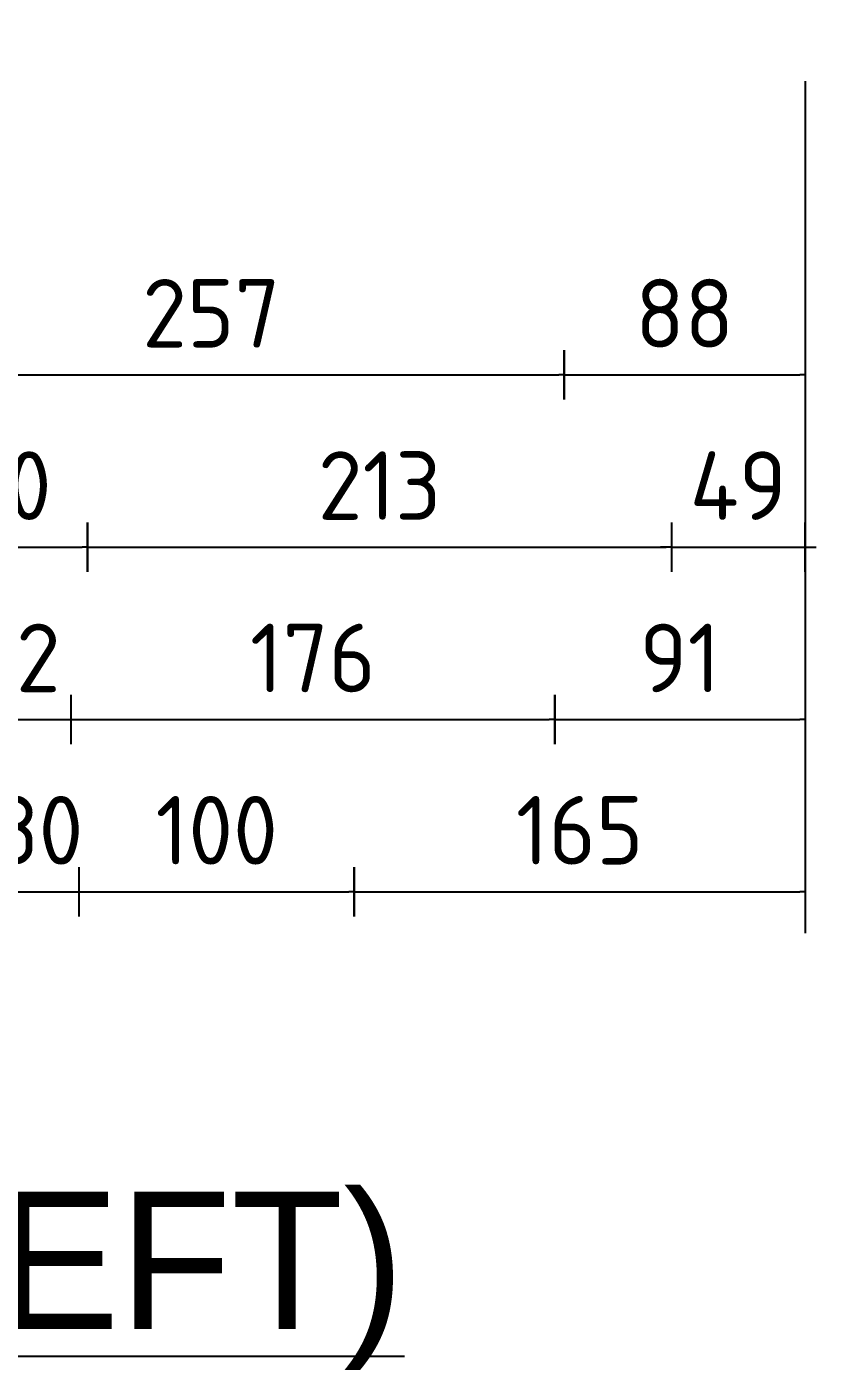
# Model space of a CAD drawing. Header units: millimetres. Extents: x 0 to 420, y 0 to 297.
# Drawn here: x 121.12 to 149.91, y 154.98 to 203.97 of the extents above; entities that cross this region are included whole.
import ezdxf
from ezdxf.enums import TextEntityAlignment as Align

# ---------------------------------------------------------------- set-up
doc = ezdxf.new("R2010")
doc.units = ezdxf.units.MM
doc.header["$LTSCALE"] = 10
doc.layers.add('L50', color=7, linetype='Continuous')
doc.layers.add('T25', color=1, linetype='Continuous')
doc.styles.add('ISO', font='iso3098b')
doc.dimstyles.new('signsdim', dxfattribs={"dimtxt": 2.5, "dimasz": 0.2, "dimexe": 1.5, "dimexo": 2, "dimgap": 1, "dimtad": 1, "dimlfac": 10, "dimrnd": 1, "dimtxsty": 'ISO', "dimblk": 'SGNDIM', "dimcen": 2.5, "dimse2": 1, "dimadec": 0, "dimazin": 0, "dimtfac": 1, "dimtix": 1, "dimtmove": 0, "dimatfit": 3, "dimfxl": 1, "dimarcsym": 0})

# ---------------------------------------------------------------- blocks, each defined once
blk = doc.blocks.new('SGNDIM')
for p, q in [((0, 4.5), (0, -4.5)), ((0, 0), (-1, 0))]:
    blk.add_line(p, q)
blk = doc.blocks.new('*D7')
at = {"layer": 'Defpoints', "color": 0, "transparency": 16777216}
for p in [(133.059, 185.594), (149.508, 185.594), (149.508, 172.419)]:
    blk.add_point(p, dxfattribs=at)
at = {"layer": 'T25', "color": 0, "lineweight": -2, "transparency": 16777216}
for p, q in [((149.508, 183.594), (149.508, 170.919)), ((133.259, 172.419), (149.308, 172.419))]:
    blk.add_line(p, q, dxfattribs=at)
at = {"layer": 'T25', "color": 0, "lineweight": -2, "transparency": 16777216, "xscale": 0.2, "yscale": 0.2, "zscale": 0.2, "rotation": 180}
blk.add_blockref('SGNDIM', (133.059, 172.419), dxfattribs=at)
at = {"layer": 'T25', "color": 0, "lineweight": -2, "transparency": 16777216, "xscale": 0.2, "yscale": 0.2, "zscale": 0.2}
blk.add_blockref('SGNDIM', (149.508, 172.419), dxfattribs=at)
at = {"layer": 'T25', "color": 0, "transparency": 16777216, "insert": (141.283, 174.669), "char_height": 2.5, "attachment_point": 5, "style": 'ISO'}
blk.add_mtext('165', dxfattribs=at)
blk = doc.blocks.new('*D8')
at = {"layer": 'Defpoints', "color": 0, "transparency": 16777216}
for p in [(123.027, 203.382), (133.059, 203.382), (133.059, 172.419)]:
    blk.add_point(p, dxfattribs=at)
at = {"layer": 'T25', "color": 0, "lineweight": -2, "transparency": 16777216}
blk.add_line((123.227, 172.419), (132.859, 172.419), dxfattribs=at)
at = {"layer": 'T25', "color": 0, "lineweight": -2, "transparency": 16777216, "xscale": 0.2, "yscale": 0.2, "zscale": 0.2, "rotation": 180}
blk.add_blockref('SGNDIM', (123.027, 172.419), dxfattribs=at)
at = {"layer": 'T25', "color": 0, "lineweight": -2, "transparency": 16777216, "xscale": 0.2, "yscale": 0.2, "zscale": 0.2}
blk.add_blockref('SGNDIM', (133.059, 172.419), dxfattribs=at)
at = {"layer": 'T25', "color": 0, "transparency": 16777216, "insert": (128.043, 174.669), "char_height": 2.5, "attachment_point": 5, "style": 'ISO'}
blk.add_mtext('100', dxfattribs=at)
blk = doc.blocks.new('*D10')
at = {"layer": 'Defpoints', "color": 0, "transparency": 16777216}
for p in [(140.374, 206.552), (149.508, 203.988), (149.508, 178.704)]:
    blk.add_point(p, dxfattribs=at)
at = {"layer": 'T25', "color": 0, "lineweight": -2, "transparency": 16777216}
for p, q in [((149.508, 201.988), (149.508, 177.204)), ((140.574, 178.704), (149.308, 178.704))]:
    blk.add_line(p, q, dxfattribs=at)
at = {"layer": 'T25', "color": 0, "lineweight": -2, "transparency": 16777216, "xscale": 0.2, "yscale": 0.2, "zscale": 0.2, "rotation": 180}
blk.add_blockref('SGNDIM', (140.374, 178.704), dxfattribs=at)
at = {"layer": 'T25', "color": 0, "lineweight": -2, "transparency": 16777216, "xscale": 0.2, "yscale": 0.2, "zscale": 0.2}
blk.add_blockref('SGNDIM', (149.508, 178.704), dxfattribs=at)
at = {"layer": 'T25', "color": 0, "transparency": 16777216, "insert": (144.941, 180.954), "char_height": 2.5, "attachment_point": 5, "style": 'ISO'}
blk.add_mtext('91', dxfattribs=at)
blk = doc.blocks.new('*D13')
at = {"layer": 'Defpoints', "color": 0, "transparency": 16777216}
for p in [(144.632, 202.188), (149.508, 202.188), (149.508, 184.99)]:
    blk.add_point(p, dxfattribs=at)
at = {"layer": 'T25', "color": 0, "lineweight": -2, "transparency": 16777216}
for p, q in [((149.508, 200.188), (149.508, 183.49)), ((144.432, 184.99), (144.232, 184.99)), ((144.632, 184.99), (149.508, 184.99)), ((149.708, 184.99), (149.908, 184.99))]:
    blk.add_line(p, q, dxfattribs=at)
at = {"layer": 'T25', "color": 0, "lineweight": -2, "transparency": 16777216, "xscale": 0.2, "yscale": 0.2, "zscale": 0.2}
blk.add_blockref('SGNDIM', (144.632, 184.99), dxfattribs=at)
at = {"layer": 'T25', "color": 0, "lineweight": -2, "transparency": 16777216, "xscale": 0.2, "yscale": 0.2, "zscale": 0.2, "rotation": 180}
blk.add_blockref('SGNDIM', (149.508, 184.99), dxfattribs=at)
at = {"layer": 'T25', "color": 0, "transparency": 16777216, "insert": (147.07, 187.24), "char_height": 2.5, "attachment_point": 5, "style": 'ISO'}
blk.add_mtext('49', dxfattribs=at)
blk = doc.blocks.new('*D16')
at = {"layer": 'Defpoints', "color": 0, "transparency": 16777216}
for p in [(140.716, 203.585), (149.508, 203.585), (149.508, 191.276)]:
    blk.add_point(p, dxfattribs=at)
at = {"layer": 'T25', "color": 0, "lineweight": -2, "transparency": 16777216}
for p, q in [((149.508, 201.585), (149.508, 189.776)), ((140.916, 191.276), (149.308, 191.276))]:
    blk.add_line(p, q, dxfattribs=at)
at = {"layer": 'T25', "color": 0, "lineweight": -2, "transparency": 16777216, "xscale": 0.2, "yscale": 0.2, "zscale": 0.2, "rotation": 180}
blk.add_blockref('SGNDIM', (140.716, 191.276), dxfattribs=at)
at = {"layer": 'T25', "color": 0, "lineweight": -2, "transparency": 16777216, "xscale": 0.2, "yscale": 0.2, "zscale": 0.2}
blk.add_blockref('SGNDIM', (149.508, 191.276), dxfattribs=at)
at = {"layer": 'T25', "color": 0, "transparency": 16777216, "insert": (145.112, 193.526), "char_height": 2.5, "attachment_point": 5, "style": 'ISO'}
blk.add_mtext('88', dxfattribs=at)
blk = doc.blocks.new('*D45')
at = {"layer": 'Defpoints', "color": 0, "transparency": 16777216}
for p in [(120.017, 181.707), (123.027, 181.707), (123.027, 172.419)]:
    blk.add_point(p, dxfattribs=at)
at = {"layer": 'T25', "color": 0, "lineweight": -2, "transparency": 16777216}
for p, q in [((119.817, 172.419), (119.617, 172.419)), ((120.017, 172.419), (123.027, 172.419)), ((123.227, 172.419), (123.427, 172.419))]:
    blk.add_line(p, q, dxfattribs=at)
at = {"layer": 'T25', "color": 0, "lineweight": -2, "transparency": 16777216, "xscale": 0.2, "yscale": 0.2, "zscale": 0.2}
blk.add_blockref('SGNDIM', (120.017, 172.419), dxfattribs=at)
at = {"layer": 'T25', "color": 0, "lineweight": -2, "transparency": 16777216, "xscale": 0.2, "yscale": 0.2, "zscale": 0.2, "rotation": 180}
blk.add_blockref('SGNDIM', (123.027, 172.419), dxfattribs=at)
at = {"layer": 'T25', "color": 0, "transparency": 16777216, "insert": (121.522, 174.669), "char_height": 2.5, "attachment_point": 5, "style": 'ISO'}
blk.add_mtext('30', dxfattribs=at)
blk = doc.blocks.new('*D47')
at = {"layer": 'Defpoints', "color": 0, "transparency": 16777216}
for p in [(118.545, 180.155), (122.729, 180.155), (122.729, 178.704)]:
    blk.add_point(p, dxfattribs=at)
at = {"layer": 'T25', "color": 0, "lineweight": -2, "transparency": 16777216}
for p, q in [((118.345, 178.704), (118.145, 178.704)), ((118.545, 178.704), (122.729, 178.704)), ((122.929, 178.704), (123.129, 178.704))]:
    blk.add_line(p, q, dxfattribs=at)
at = {"layer": 'T25', "color": 0, "lineweight": -2, "transparency": 16777216, "xscale": 0.2, "yscale": 0.2, "zscale": 0.2}
blk.add_blockref('SGNDIM', (118.545, 178.704), dxfattribs=at)
at = {"layer": 'T25', "color": 0, "lineweight": -2, "transparency": 16777216, "xscale": 0.2, "yscale": 0.2, "zscale": 0.2, "rotation": 180}
blk.add_blockref('SGNDIM', (122.729, 178.704), dxfattribs=at)
at = {"layer": 'T25', "color": 0, "transparency": 16777216, "insert": (120.637, 180.954), "char_height": 2.5, "attachment_point": 5, "style": 'ISO'}
blk.add_mtext('42', dxfattribs=at)
blk = doc.blocks.new('*D48')
at = {"layer": 'Defpoints', "color": 0, "transparency": 16777216}
for p in [(122.729, 184.824), (140.374, 184.824), (140.374, 178.704)]:
    blk.add_point(p, dxfattribs=at)
at = {"layer": 'T25', "color": 0, "lineweight": -2, "transparency": 16777216}
blk.add_line((122.929, 178.704), (140.174, 178.704), dxfattribs=at)
at = {"layer": 'T25', "color": 0, "lineweight": -2, "transparency": 16777216, "xscale": 0.2, "yscale": 0.2, "zscale": 0.2, "rotation": 180}
blk.add_blockref('SGNDIM', (122.729, 178.704), dxfattribs=at)
at = {"layer": 'T25', "color": 0, "lineweight": -2, "transparency": 16777216, "xscale": 0.2, "yscale": 0.2, "zscale": 0.2}
blk.add_blockref('SGNDIM', (140.374, 178.704), dxfattribs=at)
at = {"layer": 'T25', "color": 0, "transparency": 16777216, "insert": (131.551, 180.954), "char_height": 2.5, "attachment_point": 5, "style": 'ISO'}
blk.add_mtext('176', dxfattribs=at)
blk = doc.blocks.new('*D53')
at = {"layer": 'Defpoints', "color": 0, "transparency": 16777216}
for p in [(117.342, 186.47), (123.331, 186.47), (123.331, 184.99)]:
    blk.add_point(p, dxfattribs=at)
at = {"layer": 'T25', "color": 0, "lineweight": -2, "transparency": 16777216}
blk.add_line((117.542, 184.99), (123.131, 184.99), dxfattribs=at)
at = {"layer": 'T25', "color": 0, "lineweight": -2, "transparency": 16777216, "xscale": 0.2, "yscale": 0.2, "zscale": 0.2, "rotation": 180}
blk.add_blockref('SGNDIM', (117.342, 184.99), dxfattribs=at)
at = {"layer": 'T25', "color": 0, "lineweight": -2, "transparency": 16777216, "xscale": 0.2, "yscale": 0.2, "zscale": 0.2}
blk.add_blockref('SGNDIM', (123.331, 184.99), dxfattribs=at)
at = {"layer": 'T25', "color": 0, "transparency": 16777216, "insert": (120.336, 187.24), "char_height": 2.5, "attachment_point": 5, "style": 'ISO'}
blk.add_mtext('60', dxfattribs=at)
blk = doc.blocks.new('*D54')
at = {"layer": 'Defpoints', "color": 0, "transparency": 16777216}
for p in [(123.331, 190.255), (144.632, 190.255), (144.632, 184.99)]:
    blk.add_point(p, dxfattribs=at)
at = {"layer": 'T25', "color": 0, "lineweight": -2, "transparency": 16777216}
blk.add_line((123.531, 184.99), (144.432, 184.99), dxfattribs=at)
at = {"layer": 'T25', "color": 0, "lineweight": -2, "transparency": 16777216, "xscale": 0.2, "yscale": 0.2, "zscale": 0.2, "rotation": 180}
blk.add_blockref('SGNDIM', (123.331, 184.99), dxfattribs=at)
at = {"layer": 'T25', "color": 0, "lineweight": -2, "transparency": 16777216, "xscale": 0.2, "yscale": 0.2, "zscale": 0.2}
blk.add_blockref('SGNDIM', (144.632, 184.99), dxfattribs=at)
at = {"layer": 'T25', "color": 0, "transparency": 16777216, "insert": (133.981, 187.24), "char_height": 2.5, "attachment_point": 5, "style": 'ISO'}
blk.add_mtext('213', dxfattribs=at)
blk = doc.blocks.new('*D56')
at = {"layer": 'Defpoints', "color": 0, "transparency": 16777216}
for p in [(114.972, 196.036), (140.716, 196.036), (140.716, 191.276)]:
    blk.add_point(p, dxfattribs=at)
at = {"layer": 'T25', "color": 0, "lineweight": -2, "transparency": 16777216}
blk.add_line((115.172, 191.276), (140.516, 191.276), dxfattribs=at)
at = {"layer": 'T25', "color": 0, "lineweight": -2, "transparency": 16777216, "xscale": 0.2, "yscale": 0.2, "zscale": 0.2, "rotation": 180}
blk.add_blockref('SGNDIM', (114.972, 191.276), dxfattribs=at)
at = {"layer": 'T25', "color": 0, "lineweight": -2, "transparency": 16777216, "xscale": 0.2, "yscale": 0.2, "zscale": 0.2}
blk.add_blockref('SGNDIM', (140.716, 191.276), dxfattribs=at)
at = {"layer": 'T25', "color": 0, "transparency": 16777216, "insert": (127.844, 193.526), "char_height": 2.5, "attachment_point": 5, "style": 'ISO'}
blk.add_mtext('257', dxfattribs=at)

msp = doc.modelspace()

# ---------------------------------------------------------------- texts
at = {"layer": 'L50'}
msp.add_text('%%UMR-WM-51 (LEFT)', height=5, dxfattribs=at).set_placement((106.4738, 156.4804), align=Align.CENTER)

# ---------------------------------------------------------------- dimensions: what is measured, and where the dimension line sits
at = {"layer": 'T25'}
for base, p1, p2, override, picture, middle in [((149.5077, 178.7043), (140.3736, 206.5516), (149.5077, 203.9875), {"dimse1": 1, "dimse2": 0}, '*D10', (144.9407, 180.9543)), ((133.059, 172.4186), (123.027, 203.3815), (133.059, 203.3815), {"dimse1": 1}, '*D8', (128.043, 174.6686)), ((149.5077, 191.2757), (140.7165, 203.5848), (149.5077, 203.5848), {"dimse1": 1, "dimse2": 0}, '*D16', (145.1121, 193.5257)), ((149.5077, 184.99), (144.6316, 202.1876), (149.5077, 202.1876), {"dimse1": 1, "dimse2": 0}, '*D13', (147.0696, 187.24)), ((140.7165, 191.2757), (114.9722, 196.0359), (140.7165, 196.0359), {"dimse1": 1}, '*D56', (127.8443, 193.5257)), ((144.6316, 184.99), (123.3307, 190.2555), (144.6316, 190.2555), {"dimse1": 1}, '*D54', (133.9811, 187.24)), ((123.3307, 184.99), (117.3423, 186.4703), (123.3307, 186.4703), {"dimse1": 1}, '*D53', (120.3365, 187.24)), ((140.3736, 178.7043), (122.7287, 184.8241), (140.3736, 184.8241), {"dimse1": 1}, '*D48', (131.5512, 180.9543)), ((122.7287, 178.7043), (118.5448, 180.1554), (122.7287, 180.1554), {"dimse1": 1}, '*D47', (120.6368, 180.9543)), ((123.027, 172.4186), (120.0174, 181.7075), (123.027, 181.7075), {"dimse1": 1}, '*D45', (121.5222, 174.6686))]:
    dim = msp.add_linear_dim(base=base, p1=p1, p2=p2, dimstyle='signsdim', override=override, dxfattribs=at)
    dim.commit()
    dim.dimension.update_dxf_attribs({"geometry": picture, "text_midpoint": middle})
dim = msp.add_linear_dim(base=(149.5077, 172.4186), p1=(133.059, 185.5937), p2=(149.5077, 185.5937), text='165', dimstyle='signsdim', override={"dimse1": 1, "dimse2": 0}, dxfattribs=at)
dim.commit()
dim.dimension.update_dxf_attribs({"geometry": '*D7', "text_midpoint": (141.2834, 174.6686)})

doc.saveas('drawing.dxf')
